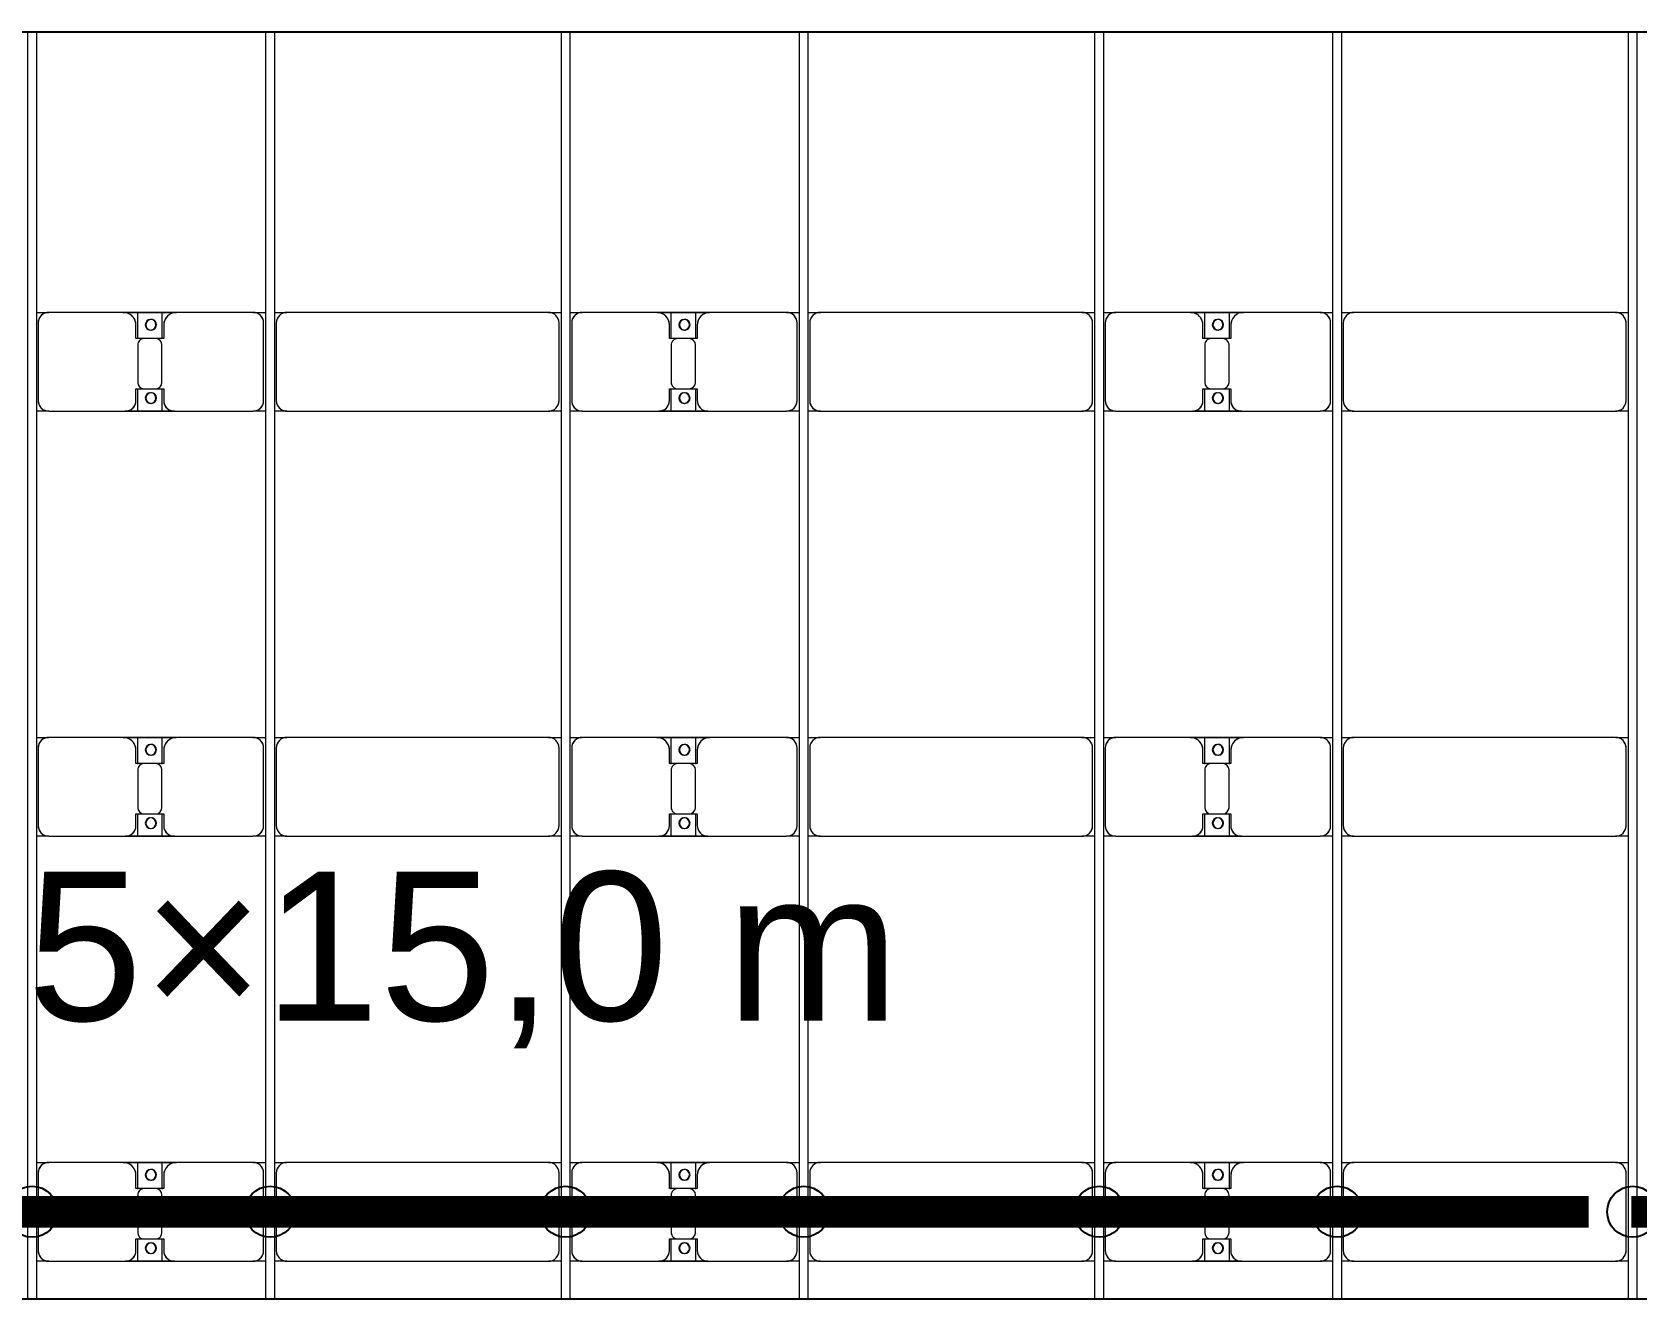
# Model space of a CAD drawing. Header units: millimetres. Extents: x -533732 to -130507, y -117886 to -23954.
# Drawn here: x -465080 to -457530, y -100546 to -94585 of the extents above; entities that cross this region are included whole.
import ezdxf

# ---------------------------------------------------------------- set-up
doc = ezdxf.new("R2010")
doc.units = ezdxf.units.MM
doc.layers.add('A-GENM', color=13, linetype='Continuous', lineweight=9)
doc.layers.add('S-BEAM', color=12, linetype='Continuous', lineweight=9)
doc.layers.add('GC-GHI CHU', color=2, linetype='Continuous')
doc.layers.add('GC-HOP 40x60 GIA CUONG', color=1, linetype='Continuous')
doc.styles.add('GC_VN', font='arial.ttf')

# ---------------------------------------------------------------- blocks, each defined once
blk = doc.blocks.new('Dầm C52 - Hộp 40x60-V106-BỐ TRÍ KHUNG KẾT CẤU BÈ PIN 06')
at = {"layer": 'S-BEAM', "color": 3, "lineweight": 25}
blk.add_line((-636.8, -20), (-145891.1, -20), dxfattribs=at)
blk = doc.blocks.new('Dầm C52 - Hộp 40x60-19452-BỐ TRÍ KHUNG KẾT CẤU BÈ PIN 06')
at = {"layer": 'S-BEAM', "color": 3, "lineweight": 25}
blk.add_line((-110033.2, 20), (110033.2, 20), dxfattribs=at)
blk = doc.blocks.new('Dai phao do pin - DẢI PHAO ĐỠ PIN-V138-BỐ TRÍ KHUNG KẾT CẤU BÈ PIN 06')
at = {"layer": 'A-GENM', "color": 7}
for p, q in [((1828.9, 223.4), (1889.7, 223.4)), ((1828.9, 223.4), (1889.7, 223.4)), ((1839.7, 173.4), (1839.7, -191.6)), ((3120.3, 223.4), (1889.7, 223.4)), ((3120.3, 223.4), (3178.9, 223.4)), ((3120.3, 223.4), (3178.9, 223.4)), ((3170.3, -191.6), (3170.3, 173.4)), ((3218.9, 223.4), (3279.7, 223.4)), ((3218.9, 223.4), (3279.7, 223.4)), ((3229.7, 173.4), (3229.7, -191.6)), ((3649.7, 223.4), (3279.7, 223.4)), ((3649.7, 223.4), (3822.2, 223.4)), ((3822.2, 223.4), (3649.7, 223.4)), ((3699.7, 118.2), (3699.7, 173.4)), ((3707.8, 223.4), (3880.3, 223.4)), ((3707.8, 116.2), (3707.8, 223.4)), ((3880.3, 223.4), (3707.8, 223.4)), ((3822.2, 223.4), (3822.2, 116.2)), ((3830.3, 173.4), (3830.3, 118.2)), ((4240.3, 223.4), (3880.3, 223.4)), ((4240.3, 223.4), (4298.9, 223.4)), ((4240.3, 223.4), (4298.9, 223.4)), ((4290.3, -191.6), (4290.3, 173.4)), ((4338.9, 223.4), (4399.7, 223.4)), ((4338.9, 223.4), (4399.7, 223.4)), ((4349.7, 173.4), (4349.7, -191.6)), ((5630.3, 223.4), (4399.7, 223.4)), ((5630.3, 223.4), (5688.9, 223.4)), ((5630.3, 223.4), (5688.9, 223.4)), ((5680.3, -191.6), (5680.3, 173.4)), ((5728.9, 223.4), (5789.7, 223.4)), ((5728.9, 223.4), (5789.7, 223.4)), ((5739.7, 173.4), (5739.7, -191.6)), ((6159.7, 223.4), (5789.7, 223.4)), ((6159.7, 223.4), (6332.2, 223.4)), ((6332.2, 223.4), (6159.7, 223.4)), ((6209.7, 118.2), (6209.7, 173.4)), ((6217.8, 223.4), (6390.3, 223.4)), ((6217.8, 116.2), (6217.8, 223.4)), ((6390.3, 223.4), (6217.8, 223.4)), ((6332.2, 223.4), (6332.2, 116.2)), ((6340.3, 173.4), (6340.3, 118.2)), ((6750.3, 223.4), (6390.3, 223.4)), ((6750.3, 223.4), (6808.9, 223.4)), ((6750.3, 223.4), (6808.9, 223.4)), ((6800.3, -191.6), (6800.3, 173.4)), ((6848.9, 223.4), (6909.7, 223.4)), ((6848.9, 223.4), (6909.7, 223.4)), ((6859.7, 173.4), (6859.7, -191.6)), ((8140.3, 223.4), (6909.7, 223.4)), ((8140.3, 223.4), (8198.9, 223.4)), ((8140.3, 223.4), (8198.9, 223.4)), ((8190.3, -191.6), (8190.3, 173.4)), ((8238.9, 223.4), (8299.7, 223.4)), ((8238.9, 223.4), (8299.7, 223.4)), ((8249.7, 173.4), (8249.7, -191.6)), ((8669.7, 223.4), (8299.7, 223.4)), ((8669.7, 223.4), (8842.2, 223.4)), ((8842.2, 223.4), (8669.7, 223.4)), ((8719.7, 118.2), (8719.7, 173.4)), ((8727.8, 223.4), (8900.3, 223.4)), ((8727.8, 116.2), (8727.8, 223.4)), ((8900.3, 223.4), (8727.8, 223.4)), ((8842.2, 223.4), (8842.2, 116.2)), ((8850.3, 173.4), (8850.3, 118.2)), ((9260.3, 223.4), (8900.3, 223.4)), ((9260.3, 223.4), (9318.9, 223.4)), ((9260.3, 223.4), (9318.9, 223.4)), ((9310.3, -191.6), (9310.3, 173.4)), ((3792.2, 118.2), (3699.7, 118.2)), ((3707.8, 88.2), (3707.8, -88.2)), ((3830.3, 118.2), (3737.8, 118.2)), ((3822.2, -88.2), (3822.2, 88.2)), ((6302.2, 118.2), (6209.7, 118.2)), ((6217.8, 88.2), (6217.8, -88.2)), ((6340.3, 118.2), (6247.8, 118.2)), ((6332.2, -88.2), (6332.2, 88.2)), ((8812.2, 118.2), (8719.7, 118.2)), ((8727.8, 88.2), (8727.8, -88.2)), ((8850.3, 118.2), (8757.8, 118.2)), ((8842.2, -88.2), (8842.2, 88.2)), ((3699.7, -181.6), (3699.7, -118.2)), ((3699.7, -118.2), (3792.2, -118.2)), ((3707.8, -241.6), (3707.8, -116.2)), ((3737.8, -118.2), (3830.3, -118.2)), ((3822.2, -116.2), (3822.2, -241.6)), ((3830.3, -118.2), (3830.3, -181.6)), ((6209.7, -181.6), (6209.7, -118.2)), ((6209.7, -118.2), (6302.2, -118.2)), ((6217.8, -241.6), (6217.8, -116.2)), ((6247.8, -118.2), (6340.3, -118.2)), ((6332.2, -116.2), (6332.2, -241.6)), ((6340.3, -118.2), (6340.3, -181.6)), ((8719.7, -181.6), (8719.7, -118.2)), ((8719.7, -118.2), (8812.2, -118.2)), ((8727.8, -241.6), (8727.8, -116.2)), ((8757.8, -118.2), (8850.3, -118.2)), ((8842.2, -116.2), (8842.2, -241.6)), ((8850.3, -118.2), (8850.3, -181.6)), ((1889.7, -241.6), (1828.9, -241.6)), ((1889.7, -241.6), (1828.9, -241.6)), ((1889.7, -241.6), (3120.3, -241.6)), ((3178.9, -241.6), (3120.3, -241.6)), ((3178.9, -241.6), (3120.3, -241.6)), ((3279.7, -241.6), (3218.9, -241.6)), ((3279.7, -241.6), (3218.9, -241.6)), ((3279.7, -241.6), (3639.7, -241.6)), ((3822.2, -241.6), (3639.7, -241.6)), ((3639.7, -241.6), (3822.2, -241.6)), ((3890.3, -241.6), (3707.8, -241.6)), ((3707.8, -241.6), (3890.3, -241.6)), ((3890.3, -241.6), (4240.3, -241.6)), ((4298.9, -241.6), (4240.3, -241.6)), ((4298.9, -241.6), (4240.3, -241.6)), ((4399.7, -241.6), (4338.9, -241.6)), ((4399.7, -241.6), (4338.9, -241.6)), ((4399.7, -241.6), (5630.3, -241.6)), ((5688.9, -241.6), (5630.3, -241.6)), ((5688.9, -241.6), (5630.3, -241.6)), ((5789.7, -241.6), (5728.9, -241.6)), ((5789.7, -241.6), (5728.9, -241.6)), ((5789.7, -241.6), (6149.7, -241.6)), ((6332.2, -241.6), (6149.7, -241.6)), ((6149.7, -241.6), (6332.2, -241.6)), ((6400.3, -241.6), (6217.8, -241.6)), ((6217.8, -241.6), (6400.3, -241.6)), ((6400.3, -241.6), (6750.3, -241.6)), ((6808.9, -241.6), (6750.3, -241.6)), ((6808.9, -241.6), (6750.3, -241.6)), ((6909.7, -241.6), (6848.9, -241.6)), ((6909.7, -241.6), (6848.9, -241.6)), ((6909.7, -241.6), (8140.3, -241.6)), ((8198.9, -241.6), (8140.3, -241.6)), ((8198.9, -241.6), (8140.3, -241.6)), ((8299.7, -241.6), (8238.9, -241.6)), ((8299.7, -241.6), (8238.9, -241.6)), ((8299.7, -241.6), (8659.7, -241.6)), ((8842.2, -241.6), (8659.7, -241.6)), ((8659.7, -241.6), (8842.2, -241.6)), ((8910.3, -241.6), (8727.8, -241.6)), ((8727.8, -241.6), (8910.3, -241.6)), ((8910.3, -241.6), (9260.3, -241.6)), ((9318.9, -241.6), (9260.3, -241.6)), ((9318.9, -241.6), (9260.3, -241.6))]:
    blk.add_line(p, q, dxfattribs=at)
for centre, radius, start, end in [((1889.7, 173.4), 50, 90, 180), ((1889.7, 173.4), 50, 150, 180), ((1889.7, 173.4), 50, 90, 120), ((3120.3, 173.4), 50, 0, 90), ((3120.3, 173.4), 50, 15, 90), ((3279.7, 173.4), 50, 90, 180), ((3279.7, 173.4), 50, 105, 180), ((3649.7, 173.4), 50, 0, 90), ((3649.7, 173.4), 50, 0, 75), ((3758.6, 161.8), 25, 0, 180), ((3758.6, 161.8), 25, 180, 0), ((3758.6, 161.8), 25, 0, 165), ((3758.6, 161.8), 25, 195, 255), ((3761.4, 161.8), 25, 360, 180), ((3761.4, 161.8), 25, 90, 180), ((3761.4, 161.8), 25, 180, 0), ((3761.4, 161.8), 25, 180, 255), ((3758.6, 161.8), 25, 285, 0), ((3761.4, 161.8), 25, 15, 75), ((3761.4, 161.8), 25, 285, 345), ((3880.3, 173.4), 50, 90, 180), ((3880.3, 173.4), 50, 105, 180), ((4240.3, 173.4), 50, 0, 90), ((4240.3, 173.4), 50, 0, 75), ((4399.7, 173.4), 50, 90, 180), ((4399.7, 173.4), 50, 150, 180), ((4399.7, 173.4), 50, 90, 120), ((5630.3, 173.4), 50, 0, 90), ((5630.3, 173.4), 50, 15, 90), ((5789.7, 173.4), 50, 90, 180), ((5789.7, 173.4), 50, 105, 180), ((6159.7, 173.4), 50, 360, 90), ((6159.7, 173.4), 50, 360, 75), ((6268.6, 161.8), 25, 0, 180), ((6268.6, 161.8), 25, 180, 0), ((6268.6, 161.8), 25, 0, 165), ((6268.6, 161.8), 25, 195, 255), ((6271.4, 161.8), 25, 0, 180), ((6271.4, 161.8), 25, 90, 180), ((6271.4, 161.8), 25, 180, 0), ((6271.4, 161.8), 25, 180, 255), ((6268.6, 161.8), 25, 285, 0), ((6271.4, 161.8), 25, 15, 75), ((6271.4, 161.8), 25, 285, 345), ((6390.3, 173.4), 50, 90, 180), ((6390.3, 173.4), 50, 105, 180), ((6750.3, 173.4), 50, 360, 90), ((6750.3, 173.4), 50, 0, 75), ((6909.7, 173.4), 50, 90, 180), ((6909.7, 173.4), 50, 150, 180), ((6909.7, 173.4), 50, 90, 120), ((8140.3, 173.4), 50, 0, 90), ((8140.3, 173.4), 50, 15, 90), ((8299.7, 173.4), 50, 90, 180), ((8299.7, 173.4), 50, 105, 180), ((8669.7, 173.4), 50, 0, 90), ((8669.7, 173.4), 50, 0, 75), ((8778.6, 161.8), 25, 0, 180), ((8778.6, 161.8), 25, 180, 0), ((8778.6, 161.8), 25, 0, 165), ((8778.6, 161.8), 25, 195, 255), ((8781.4, 161.8), 25, 0, 180), ((8781.4, 161.8), 25, 90, 180), ((8781.4, 161.8), 25, 180, 360), ((8781.4, 161.8), 25, 180, 255), ((8778.6, 161.8), 25, 285, 0), ((8781.4, 161.8), 25, 15, 75), ((8781.4, 161.8), 25, 285, 345), ((8900.3, 173.4), 50, 90, 180), ((8900.3, 173.4), 50, 105, 180), ((9260.3, 173.4), 50, 0, 90), ((9260.3, 173.4), 50, 0, 75), ((3737.8, 88.2), 30, 90, 180), ((3792.2, 88.2), 30, 0, 90), ((6247.8, 88.2), 30, 90, 180), ((6302.2, 88.2), 30, 360, 90), ((8757.8, 88.2), 30, 90, 180), ((8812.2, 88.2), 30, 0, 90), ((3737.8, -88.2), 30, 180, 270), ((3792.2, -88.2), 30, 270, 0), ((6247.8, -88.2), 30, 180, 270), ((6302.2, -88.2), 30, 270, 0), ((8757.8, -88.2), 30, 180, 270), ((8812.2, -88.2), 30, 270, 0), ((1889.7, -191.6), 50, 180, 270), ((1889.7, -191.6), 50, 180, 210), ((3120.3, -191.6), 50, 270, 0), ((3120.3, -191.6), 50, 330, 345), ((3279.7, -191.6), 50, 180, 270), ((3279.7, -191.6), 50, 180, 255), ((3639.7, -181.6), 60, 270, 0), ((3639.7, -181.6), 60, 300, 0), ((3758.6, -183.2), 25, 0, 180), ((3758.6, -183.2), 25, 180, 0), ((3758.6, -183.2), 25, 195, 360), ((3761.4, -183.2), 25, 0, 180), ((3761.4, -183.2), 25, 60, 180), ((3761.4, -183.2), 25, 180, 0), ((3761.4, -183.2), 25, 180, 270), ((3758.6, -183.2), 25, 0, 150), ((3761.4, -183.2), 25, 285, 345), ((3761.4, -183.2), 25, 15, 30), ((3890.3, -181.6), 60, 180, 270), ((3890.3, -181.6), 60, 180, 240), ((4240.3, -191.6), 50, 270, 360), ((4240.3, -191.6), 50, 285, 360), ((4399.7, -191.6), 50, 180, 270), ((4399.7, -191.6), 50, 180, 210), ((5630.3, -191.6), 50, 270, 0), ((5630.3, -191.6), 50, 330, 345), ((5789.7, -191.6), 50, 180, 270), ((5789.7, -191.6), 50, 180, 255), ((6149.7, -181.6), 60, 270, 360), ((6149.7, -181.6), 60, 300, 360), ((6268.6, -183.2), 25, 0, 180), ((6268.6, -183.2), 25, 180, 0), ((6268.6, -183.2), 25, 195, 0), ((6271.4, -183.2), 25, 0, 180), ((6271.4, -183.2), 25, 60, 180), ((6271.4, -183.2), 25, 180, 0), ((6271.4, -183.2), 25, 180, 270), ((6268.6, -183.2), 25, 0, 150), ((6271.4, -183.2), 25, 285, 345), ((6271.4, -183.2), 25, 15, 30), ((6400.3, -181.6), 60, 180, 270), ((6400.3, -181.6), 60, 180, 240), ((6750.3, -191.6), 50, 270, 0), ((6750.3, -191.6), 50, 285, 0), ((6909.7, -191.6), 50, 180, 270), ((6909.7, -191.6), 50, 180, 210), ((8140.3, -191.6), 50, 270, 0), ((8140.3, -191.6), 50, 330, 345), ((8299.7, -191.6), 50, 180, 270), ((8299.7, -191.6), 50, 180, 255), ((8659.7, -181.6), 60, 270, 360), ((8659.7, -181.6), 60, 300, 360), ((8778.6, -183.2), 25, 360, 180), ((8778.6, -183.2), 25, 180, 0), ((8778.6, -183.2), 25, 195, 0), ((8781.4, -183.2), 25, 0, 180), ((8781.4, -183.2), 25, 60, 180), ((8781.4, -183.2), 25, 180, 0), ((8781.4, -183.2), 25, 180, 270), ((8778.6, -183.2), 25, 0, 150), ((8781.4, -183.2), 25, 285, 345), ((8781.4, -183.2), 25, 15, 30), ((8910.3, -181.6), 60, 180, 270), ((8910.3, -181.6), 60, 180, 237.42257), ((9260.3, -191.6), 50, 270, 0), ((9260.3, -191.6), 50, 285, 0), ((1889.7, -191.6), 50, 225, 255), ((3120.3, -191.6), 50, 270, 300), ((4399.7, -191.6), 50, 225, 255), ((5630.3, -191.6), 50, 270, 300), ((6909.7, -191.6), 50, 225, 255), ((8140.3, -191.6), 50, 270, 300)]:
    blk.add_arc(centre, radius, start, end, dxfattribs=at)
blk = doc.blocks.new('Dai phao do pin - DẢI PHAO ĐỠ PIN-V139-BỐ TRÍ KHUNG KẾT CẤU BÈ PIN 06')
at = {"layer": 'A-GENM', "color": 7}
for p, q in [((1828.9, 223.4), (1889.7, 223.4)), ((1828.9, 223.4), (1889.7, 223.4)), ((1839.7, 173.4), (1839.7, -191.6)), ((3120.3, 223.4), (1889.7, 223.4)), ((3120.3, 223.4), (3178.9, 223.4)), ((3120.3, 223.4), (3178.9, 223.4)), ((3170.3, -191.6), (3170.3, 173.4)), ((3218.9, 223.4), (3279.7, 223.4)), ((3218.9, 223.4), (3279.7, 223.4)), ((3229.7, 173.4), (3229.7, -191.6)), ((3649.7, 223.4), (3279.7, 223.4)), ((3649.7, 223.4), (3822.2, 223.4)), ((3822.2, 223.4), (3649.7, 223.4)), ((3699.7, 118.2), (3699.7, 173.4)), ((3707.8, 223.4), (3880.3, 223.4)), ((3707.8, 116.2), (3707.8, 223.4)), ((3880.3, 223.4), (3707.8, 223.4)), ((3822.2, 223.4), (3822.2, 116.2)), ((3830.3, 173.4), (3830.3, 118.2)), ((4240.3, 223.4), (3880.3, 223.4)), ((4240.3, 223.4), (4298.9, 223.4)), ((4240.3, 223.4), (4298.9, 223.4)), ((4290.3, -191.6), (4290.3, 173.4)), ((4338.9, 223.4), (4399.7, 223.4)), ((4338.9, 223.4), (4399.7, 223.4)), ((4349.7, 173.4), (4349.7, -191.6)), ((5630.3, 223.4), (4399.7, 223.4)), ((5630.3, 223.4), (5688.9, 223.4)), ((5630.3, 223.4), (5688.9, 223.4)), ((5680.3, -191.6), (5680.3, 173.4)), ((5728.9, 223.4), (5789.7, 223.4)), ((5728.9, 223.4), (5789.7, 223.4)), ((5739.7, 173.4), (5739.7, -191.6)), ((6159.7, 223.4), (5789.7, 223.4)), ((6159.7, 223.4), (6332.2, 223.4)), ((6332.2, 223.4), (6159.7, 223.4)), ((6209.7, 118.2), (6209.7, 173.4)), ((6217.8, 223.4), (6390.3, 223.4)), ((6217.8, 116.2), (6217.8, 223.4)), ((6390.3, 223.4), (6217.8, 223.4)), ((6332.2, 223.4), (6332.2, 116.2)), ((6340.3, 173.4), (6340.3, 118.2)), ((6750.3, 223.4), (6390.3, 223.4)), ((6750.3, 223.4), (6808.9, 223.4)), ((6750.3, 223.4), (6808.9, 223.4)), ((6800.3, -191.6), (6800.3, 173.4)), ((6848.9, 223.4), (6909.7, 223.4)), ((6848.9, 223.4), (6909.7, 223.4)), ((6859.7, 173.4), (6859.7, -191.6)), ((8140.3, 223.4), (6909.7, 223.4)), ((8140.3, 223.4), (8198.9, 223.4)), ((8140.3, 223.4), (8198.9, 223.4)), ((8190.3, -191.6), (8190.3, 173.4)), ((8238.9, 223.4), (8299.7, 223.4)), ((8238.9, 223.4), (8299.7, 223.4)), ((8249.7, 173.4), (8249.7, -191.6)), ((8669.7, 223.4), (8299.7, 223.4)), ((8669.7, 223.4), (8842.2, 223.4)), ((8842.2, 223.4), (8669.7, 223.4)), ((8719.7, 118.2), (8719.7, 173.4)), ((8727.8, 223.4), (8900.3, 223.4)), ((8727.8, 116.2), (8727.8, 223.4)), ((8900.3, 223.4), (8727.8, 223.4)), ((8842.2, 223.4), (8842.2, 116.2)), ((8850.3, 173.4), (8850.3, 118.2)), ((9260.3, 223.4), (8900.3, 223.4)), ((9260.3, 223.4), (9318.9, 223.4)), ((9260.3, 223.4), (9318.9, 223.4)), ((9310.3, -191.6), (9310.3, 173.4)), ((3792.2, 118.2), (3699.7, 118.2)), ((3707.8, 88.2), (3707.8, -88.2)), ((3830.3, 118.2), (3737.8, 118.2)), ((3822.2, -88.2), (3822.2, 88.2)), ((6302.2, 118.2), (6209.7, 118.2)), ((6217.8, 88.2), (6217.8, -88.2)), ((6340.3, 118.2), (6247.8, 118.2)), ((6332.2, -88.2), (6332.2, 88.2)), ((8812.2, 118.2), (8719.7, 118.2)), ((8727.8, 88.2), (8727.8, -88.2)), ((8850.3, 118.2), (8757.8, 118.2)), ((8842.2, -88.2), (8842.2, 88.2)), ((3699.7, -181.6), (3699.7, -118.2)), ((3699.7, -118.2), (3792.2, -118.2)), ((3707.8, -241.6), (3707.8, -116.2)), ((3737.8, -118.2), (3830.3, -118.2)), ((3822.2, -116.2), (3822.2, -241.6)), ((3830.3, -118.2), (3830.3, -181.6)), ((6209.7, -181.6), (6209.7, -118.2)), ((6209.7, -118.2), (6302.2, -118.2)), ((6217.8, -241.6), (6217.8, -116.2)), ((6247.8, -118.2), (6340.3, -118.2)), ((6332.2, -116.2), (6332.2, -241.6)), ((6340.3, -118.2), (6340.3, -181.6)), ((8719.7, -181.6), (8719.7, -118.2)), ((8719.7, -118.2), (8812.2, -118.2)), ((8727.8, -241.6), (8727.8, -116.2)), ((8757.8, -118.2), (8850.3, -118.2)), ((8842.2, -116.2), (8842.2, -241.6)), ((8850.3, -118.2), (8850.3, -181.6)), ((1889.7, -241.6), (1828.9, -241.6)), ((1889.7, -241.6), (1828.9, -241.6)), ((1889.7, -241.6), (3120.3, -241.6)), ((3178.9, -241.6), (3120.3, -241.6)), ((3178.9, -241.6), (3120.3, -241.6)), ((3279.7, -241.6), (3218.9, -241.6)), ((3279.7, -241.6), (3218.9, -241.6)), ((3279.7, -241.6), (3639.7, -241.6)), ((3822.2, -241.6), (3639.7, -241.6)), ((3639.7, -241.6), (3822.2, -241.6)), ((3890.3, -241.6), (3707.8, -241.6)), ((3707.8, -241.6), (3890.3, -241.6)), ((3890.3, -241.6), (4240.3, -241.6)), ((4298.9, -241.6), (4240.3, -241.6)), ((4298.9, -241.6), (4240.3, -241.6)), ((4399.7, -241.6), (4338.9, -241.6)), ((4399.7, -241.6), (4338.9, -241.6)), ((4399.7, -241.6), (5630.3, -241.6)), ((5688.9, -241.6), (5630.3, -241.6)), ((5688.9, -241.6), (5630.3, -241.6)), ((5789.7, -241.6), (5728.9, -241.6)), ((5789.7, -241.6), (5728.9, -241.6)), ((5789.7, -241.6), (6149.7, -241.6)), ((6332.2, -241.6), (6149.7, -241.6)), ((6149.7, -241.6), (6332.2, -241.6)), ((6400.3, -241.6), (6217.8, -241.6)), ((6217.8, -241.6), (6400.3, -241.6)), ((6400.3, -241.6), (6750.3, -241.6)), ((6808.9, -241.6), (6750.3, -241.6)), ((6808.9, -241.6), (6750.3, -241.6)), ((6909.7, -241.6), (6848.9, -241.6)), ((6909.7, -241.6), (6848.9, -241.6)), ((6909.7, -241.6), (8140.3, -241.6)), ((8198.9, -241.6), (8140.3, -241.6)), ((8198.9, -241.6), (8140.3, -241.6)), ((8299.7, -241.6), (8238.9, -241.6)), ((8299.7, -241.6), (8238.9, -241.6)), ((8299.7, -241.6), (8659.7, -241.6)), ((8842.2, -241.6), (8659.7, -241.6)), ((8659.7, -241.6), (8842.2, -241.6)), ((8910.3, -241.6), (8727.8, -241.6)), ((8727.8, -241.6), (8910.3, -241.6)), ((8910.3, -241.6), (9260.3, -241.6)), ((9318.9, -241.6), (9260.3, -241.6)), ((9318.9, -241.6), (9260.3, -241.6))]:
    blk.add_line(p, q, dxfattribs=at)
for centre, radius, start, end in [((1889.7, 173.4), 50, 90, 180), ((1889.7, 173.4), 50, 150, 180), ((1889.7, 173.4), 50, 90, 120), ((3120.3, 173.4), 50, 0, 90), ((3120.3, 173.4), 50, 15, 90), ((3279.7, 173.4), 50, 90, 180), ((3279.7, 173.4), 50, 105, 180), ((3649.7, 173.4), 50, 0, 90), ((3649.7, 173.4), 50, 0, 75), ((3758.6, 161.8), 25, 0, 180), ((3758.6, 161.8), 25, 180, 0), ((3758.6, 161.8), 25, 0, 165), ((3758.6, 161.8), 25, 195, 255), ((3761.4, 161.8), 25, 360, 180), ((3761.4, 161.8), 25, 90, 180), ((3761.4, 161.8), 25, 180, 0), ((3761.4, 161.8), 25, 180, 255), ((3758.6, 161.8), 25, 285, 0), ((3761.4, 161.8), 25, 15, 75), ((3761.4, 161.8), 25, 285, 345), ((3880.3, 173.4), 50, 90, 180), ((3880.3, 173.4), 50, 105, 180), ((4240.3, 173.4), 50, 0, 90), ((4240.3, 173.4), 50, 0, 75), ((4399.7, 173.4), 50, 90, 180), ((4399.7, 173.4), 50, 150, 180), ((4399.7, 173.4), 50, 90, 120), ((5630.3, 173.4), 50, 0, 90), ((5630.3, 173.4), 50, 15, 90), ((5789.7, 173.4), 50, 90, 180), ((5789.7, 173.4), 50, 105, 180), ((6159.7, 173.4), 50, 360, 90), ((6159.7, 173.4), 50, 360, 75), ((6268.6, 161.8), 25, 0, 180), ((6268.6, 161.8), 25, 180, 0), ((6268.6, 161.8), 25, 0, 165), ((6268.6, 161.8), 25, 195, 255), ((6271.4, 161.8), 25, 0, 180), ((6271.4, 161.8), 25, 90, 180), ((6271.4, 161.8), 25, 180, 0), ((6271.4, 161.8), 25, 180, 255), ((6268.6, 161.8), 25, 285, 0), ((6271.4, 161.8), 25, 15, 75), ((6271.4, 161.8), 25, 285, 345), ((6390.3, 173.4), 50, 90, 180), ((6390.3, 173.4), 50, 105, 180), ((6750.3, 173.4), 50, 360, 90), ((6750.3, 173.4), 50, 0, 75), ((6909.7, 173.4), 50, 90, 180), ((6909.7, 173.4), 50, 150, 180), ((6909.7, 173.4), 50, 90, 120), ((8140.3, 173.4), 50, 0, 90), ((8140.3, 173.4), 50, 15, 90), ((8299.7, 173.4), 50, 90, 180), ((8299.7, 173.4), 50, 105, 180), ((8669.7, 173.4), 50, 0, 90), ((8669.7, 173.4), 50, 0, 75), ((8778.6, 161.8), 25, 0, 180), ((8778.6, 161.8), 25, 180, 0), ((8778.6, 161.8), 25, 0, 165), ((8778.6, 161.8), 25, 195, 255), ((8781.4, 161.8), 25, 0, 180), ((8781.4, 161.8), 25, 90, 180), ((8781.4, 161.8), 25, 180, 360), ((8781.4, 161.8), 25, 180, 255), ((8778.6, 161.8), 25, 285, 0), ((8781.4, 161.8), 25, 15, 75), ((8781.4, 161.8), 25, 285, 345), ((8900.3, 173.4), 50, 90, 180), ((8900.3, 173.4), 50, 105, 180), ((9260.3, 173.4), 50, 0, 90), ((9260.3, 173.4), 50, 0, 75), ((3737.8, 88.2), 30, 90, 180), ((3792.2, 88.2), 30, 0, 90), ((6247.8, 88.2), 30, 90, 180), ((6302.2, 88.2), 30, 360, 90), ((8757.8, 88.2), 30, 90, 180), ((8812.2, 88.2), 30, 0, 90), ((3737.8, -88.2), 30, 180, 270), ((3792.2, -88.2), 30, 270, 0), ((6247.8, -88.2), 30, 180, 270), ((6302.2, -88.2), 30, 270, 0), ((8757.8, -88.2), 30, 180, 270), ((8812.2, -88.2), 30, 270, 0), ((1889.7, -191.6), 50, 180, 270), ((1889.7, -191.6), 50, 180, 210), ((3120.3, -191.6), 50, 270, 0), ((3120.3, -191.6), 50, 330, 345), ((3279.7, -191.6), 50, 180, 270), ((3279.7, -191.6), 50, 180, 255), ((3639.7, -181.6), 60, 270, 0), ((3639.7, -181.6), 60, 300, 0), ((3758.6, -183.2), 25, 0, 180), ((3758.6, -183.2), 25, 180, 0), ((3758.6, -183.2), 25, 195, 360), ((3761.4, -183.2), 25, 0, 180), ((3761.4, -183.2), 25, 60, 180), ((3761.4, -183.2), 25, 180, 0), ((3761.4, -183.2), 25, 180, 270), ((3758.6, -183.2), 25, 0, 150), ((3761.4, -183.2), 25, 285, 345), ((3761.4, -183.2), 25, 15, 30), ((3890.3, -181.6), 60, 180, 270), ((3890.3, -181.6), 60, 180, 240), ((4240.3, -191.6), 50, 270, 360), ((4240.3, -191.6), 50, 285, 360), ((4399.7, -191.6), 50, 180, 270), ((4399.7, -191.6), 50, 180, 210), ((5630.3, -191.6), 50, 270, 0), ((5630.3, -191.6), 50, 330, 345), ((5789.7, -191.6), 50, 180, 270), ((5789.7, -191.6), 50, 180, 255), ((6149.7, -181.6), 60, 270, 360), ((6149.7, -181.6), 60, 300, 360), ((6268.6, -183.2), 25, 0, 180), ((6268.6, -183.2), 25, 180, 0), ((6268.6, -183.2), 25, 195, 0), ((6271.4, -183.2), 25, 0, 180), ((6271.4, -183.2), 25, 60, 180), ((6271.4, -183.2), 25, 180, 0), ((6271.4, -183.2), 25, 180, 270), ((6268.6, -183.2), 25, 0, 150), ((6271.4, -183.2), 25, 285, 345), ((6271.4, -183.2), 25, 15, 30), ((6400.3, -181.6), 60, 180, 270), ((6400.3, -181.6), 60, 180, 240), ((6750.3, -191.6), 50, 270, 0), ((6750.3, -191.6), 50, 285, 0), ((6909.7, -191.6), 50, 180, 270), ((6909.7, -191.6), 50, 180, 210), ((8140.3, -191.6), 50, 270, 0), ((8140.3, -191.6), 50, 330, 345), ((8299.7, -191.6), 50, 180, 270), ((8299.7, -191.6), 50, 180, 255), ((8659.7, -181.6), 60, 270, 360), ((8659.7, -181.6), 60, 300, 360), ((8778.6, -183.2), 25, 360, 180), ((8778.6, -183.2), 25, 180, 0), ((8778.6, -183.2), 25, 195, 0), ((8781.4, -183.2), 25, 0, 180), ((8781.4, -183.2), 25, 60, 180), ((8781.4, -183.2), 25, 180, 0), ((8781.4, -183.2), 25, 180, 270), ((8778.6, -183.2), 25, 0, 150), ((8781.4, -183.2), 25, 285, 345), ((8781.4, -183.2), 25, 15, 30), ((8910.3, -181.6), 60, 180, 270), ((8910.3, -181.6), 60, 180, 237.41239), ((9260.3, -191.6), 50, 270, 0), ((9260.3, -191.6), 50, 285, 0), ((1889.7, -191.6), 50, 225, 255), ((3120.3, -191.6), 50, 270, 300), ((4399.7, -191.6), 50, 225, 255), ((5630.3, -191.6), 50, 270, 300), ((6909.7, -191.6), 50, 225, 255), ((8140.3, -191.6), 50, 270, 300)]:
    blk.add_arc(centre, radius, start, end, dxfattribs=at)
blk = doc.blocks.new('Dai phao do pin - DẢI PHAO ĐỠ PIN-V140-BỐ TRÍ KHUNG KẾT CẤU BÈ PIN 06')
at = {"layer": 'A-GENM', "color": 7}
for p, q in [((1828.9, 223.4), (1889.7, 223.4)), ((1828.9, 223.4), (1889.7, 223.4)), ((1839.7, 173.4), (1839.7, -191.6)), ((3120.3, 223.4), (1889.7, 223.4)), ((3120.3, 223.4), (3178.9, 223.4)), ((3120.3, 223.4), (3178.9, 223.4)), ((3170.3, -191.6), (3170.3, 173.4)), ((3218.9, 223.4), (3279.7, 223.4)), ((3218.9, 223.4), (3279.7, 223.4)), ((3229.7, 173.4), (3229.7, -191.6)), ((3649.7, 223.4), (3279.7, 223.4)), ((3649.7, 223.4), (3822.2, 223.4)), ((3822.2, 223.4), (3649.7, 223.4)), ((3699.7, 118.2), (3699.7, 173.4)), ((3707.8, 223.4), (3880.3, 223.4)), ((3707.8, 116.2), (3707.8, 223.4)), ((3880.3, 223.4), (3707.8, 223.4)), ((3822.2, 223.4), (3822.2, 116.2)), ((3830.3, 173.4), (3830.3, 118.2)), ((4240.3, 223.4), (3880.3, 223.4)), ((4240.3, 223.4), (4298.9, 223.4)), ((4240.3, 223.4), (4298.9, 223.4)), ((4290.3, -191.6), (4290.3, 173.4)), ((4338.9, 223.4), (4399.7, 223.4)), ((4338.9, 223.4), (4399.7, 223.4)), ((4349.7, 173.4), (4349.7, -191.6)), ((5630.3, 223.4), (4399.7, 223.4)), ((5630.3, 223.4), (5688.9, 223.4)), ((5630.3, 223.4), (5688.9, 223.4)), ((5680.3, -191.6), (5680.3, 173.4)), ((5728.9, 223.4), (5789.7, 223.4)), ((5728.9, 223.4), (5789.7, 223.4)), ((5739.7, 173.4), (5739.7, -191.6)), ((6159.7, 223.4), (5789.7, 223.4)), ((6159.7, 223.4), (6332.2, 223.4)), ((6332.2, 223.4), (6159.7, 223.4)), ((6209.7, 118.2), (6209.7, 173.4)), ((6217.8, 223.4), (6390.3, 223.4)), ((6217.8, 116.2), (6217.8, 223.4)), ((6390.3, 223.4), (6217.8, 223.4)), ((6332.2, 223.4), (6332.2, 116.2)), ((6340.3, 173.4), (6340.3, 118.2)), ((6750.3, 223.4), (6390.3, 223.4)), ((6750.3, 223.4), (6808.9, 223.4)), ((6750.3, 223.4), (6808.9, 223.4)), ((6800.3, -191.6), (6800.3, 173.4)), ((6848.9, 223.4), (6909.7, 223.4)), ((6848.9, 223.4), (6909.7, 223.4)), ((6859.7, 173.4), (6859.7, -191.6)), ((8140.3, 223.4), (6909.7, 223.4)), ((8140.3, 223.4), (8198.9, 223.4)), ((8140.3, 223.4), (8198.9, 223.4)), ((8190.3, -191.6), (8190.3, 173.4)), ((8238.9, 223.4), (8299.7, 223.4)), ((8238.9, 223.4), (8299.7, 223.4)), ((8249.7, 173.4), (8249.7, -191.6)), ((8669.7, 223.4), (8299.7, 223.4)), ((8669.7, 223.4), (8842.2, 223.4)), ((8842.2, 223.4), (8669.7, 223.4)), ((8719.7, 118.2), (8719.7, 173.4)), ((8727.8, 223.4), (8900.3, 223.4)), ((8727.8, 116.2), (8727.8, 223.4)), ((8900.3, 223.4), (8727.8, 223.4)), ((8842.2, 223.4), (8842.2, 116.2)), ((8850.3, 173.4), (8850.3, 118.2)), ((9260.3, 223.4), (8900.3, 223.4)), ((9260.3, 223.4), (9318.9, 223.4)), ((9260.3, 223.4), (9318.9, 223.4)), ((9310.3, -191.6), (9310.3, 173.4)), ((3792.2, 118.2), (3699.7, 118.2)), ((3707.8, 88.2), (3707.8, -88.2)), ((3830.3, 118.2), (3737.8, 118.2)), ((3822.2, -88.2), (3822.2, 88.2)), ((6302.2, 118.2), (6209.7, 118.2)), ((6217.8, 88.2), (6217.8, -88.2)), ((6340.3, 118.2), (6247.8, 118.2)), ((6332.2, -88.2), (6332.2, 88.2)), ((8812.2, 118.2), (8719.7, 118.2)), ((8727.8, 88.2), (8727.8, -88.2)), ((8850.3, 118.2), (8757.8, 118.2)), ((8842.2, -88.2), (8842.2, 88.2)), ((3699.7, -181.6), (3699.7, -118.2)), ((3699.7, -118.2), (3792.2, -118.2)), ((3707.8, -241.6), (3707.8, -116.2)), ((3737.8, -118.2), (3830.3, -118.2)), ((3822.2, -116.2), (3822.2, -241.6)), ((3830.3, -118.2), (3830.3, -181.6)), ((6209.7, -181.6), (6209.7, -118.2)), ((6209.7, -118.2), (6302.2, -118.2)), ((6217.8, -241.6), (6217.8, -116.2)), ((6247.8, -118.2), (6340.3, -118.2)), ((6332.2, -116.2), (6332.2, -241.6)), ((6340.3, -118.2), (6340.3, -181.6)), ((8719.7, -181.6), (8719.7, -118.2)), ((8719.7, -118.2), (8812.2, -118.2)), ((8727.8, -241.6), (8727.8, -116.2)), ((8757.8, -118.2), (8850.3, -118.2)), ((8842.2, -116.2), (8842.2, -241.6)), ((8850.3, -118.2), (8850.3, -181.6)), ((1889.7, -241.6), (1828.9, -241.6)), ((1889.7, -241.6), (1828.9, -241.6)), ((1889.7, -241.6), (3120.3, -241.6)), ((3178.9, -241.6), (3120.3, -241.6)), ((3178.9, -241.6), (3120.3, -241.6)), ((3279.7, -241.6), (3218.9, -241.6)), ((3279.7, -241.6), (3218.9, -241.6)), ((3279.7, -241.6), (3639.7, -241.6)), ((3822.2, -241.6), (3639.7, -241.6)), ((3639.7, -241.6), (3822.2, -241.6)), ((3890.3, -241.6), (3707.8, -241.6)), ((3707.8, -241.6), (3890.3, -241.6)), ((3890.3, -241.6), (4240.3, -241.6)), ((4298.9, -241.6), (4240.3, -241.6)), ((4298.9, -241.6), (4240.3, -241.6)), ((4399.7, -241.6), (4338.9, -241.6)), ((4399.7, -241.6), (4338.9, -241.6)), ((4399.7, -241.6), (5630.3, -241.6)), ((5688.9, -241.6), (5630.3, -241.6)), ((5688.9, -241.6), (5630.3, -241.6)), ((5789.7, -241.6), (5728.9, -241.6)), ((5789.7, -241.6), (5728.9, -241.6)), ((5789.7, -241.6), (6149.7, -241.6)), ((6332.2, -241.6), (6149.7, -241.6)), ((6149.7, -241.6), (6332.2, -241.6)), ((6400.3, -241.6), (6217.8, -241.6)), ((6217.8, -241.6), (6400.3, -241.6)), ((6400.3, -241.6), (6750.3, -241.6)), ((6808.9, -241.6), (6750.3, -241.6)), ((6808.9, -241.6), (6750.3, -241.6)), ((6909.7, -241.6), (6848.9, -241.6)), ((6909.7, -241.6), (6848.9, -241.6)), ((6909.7, -241.6), (8140.3, -241.6)), ((8198.9, -241.6), (8140.3, -241.6)), ((8198.9, -241.6), (8140.3, -241.6)), ((8299.7, -241.6), (8238.9, -241.6)), ((8299.7, -241.6), (8238.9, -241.6)), ((8299.7, -241.6), (8659.7, -241.6)), ((8842.2, -241.6), (8659.7, -241.6)), ((8659.7, -241.6), (8842.2, -241.6)), ((8910.3, -241.6), (8727.8, -241.6)), ((8727.8, -241.6), (8910.3, -241.6)), ((8910.3, -241.6), (9260.3, -241.6)), ((9318.9, -241.6), (9260.3, -241.6)), ((9318.9, -241.6), (9260.3, -241.6))]:
    blk.add_line(p, q, dxfattribs=at)
for centre, radius, start, end in [((1889.7, 173.4), 50, 90, 180), ((1889.7, 173.4), 50, 150, 180), ((1889.7, 173.4), 50, 90, 120), ((3120.3, 173.4), 50, 0, 90), ((3120.3, 173.4), 50, 15, 90), ((3279.7, 173.4), 50, 90, 180), ((3279.7, 173.4), 50, 105.34525, 180), ((3649.7, 173.4), 50, 0, 90), ((3649.7, 173.4), 50, 0, 74.65976), ((3758.6, 161.8), 25, 0, 180), ((3758.6, 161.8), 25, 180, 0), ((3758.6, 161.8), 25, 0, 165), ((3758.6, 161.8), 25, 195, 255), ((3761.4, 161.8), 25, 360, 180), ((3761.4, 161.8), 25, 90, 180), ((3761.4, 161.8), 25, 180, 0), ((3761.4, 161.8), 25, 180, 255), ((3758.6, 161.8), 25, 285, 0), ((3761.4, 161.8), 25, 15, 75), ((3761.4, 161.8), 25, 285, 345), ((3880.3, 173.4), 50, 90, 180), ((3880.3, 173.4), 50, 105.33765, 180), ((4240.3, 173.4), 50, 0, 90), ((4240.3, 173.4), 50, 0, 74.66724), ((4399.7, 173.4), 50, 90, 180), ((4399.7, 173.4), 50, 150, 180), ((4399.7, 173.4), 50, 90, 120), ((5630.3, 173.4), 50, 0, 90), ((5630.3, 173.4), 50, 15, 90), ((5789.7, 173.4), 50, 90, 180), ((5789.7, 173.4), 50, 105.3135, 180), ((6159.7, 173.4), 50, 360, 90), ((6159.7, 173.4), 50, 360, 74.69152), ((6268.6, 161.8), 25, 0, 180), ((6268.6, 161.8), 25, 180, 0), ((6268.6, 161.8), 25, 0, 165), ((6268.6, 161.8), 25, 195, 255), ((6271.4, 161.8), 25, 0, 180), ((6271.4, 161.8), 25, 90, 180), ((6271.4, 161.8), 25, 180, 0), ((6271.4, 161.8), 25, 180, 255), ((6268.6, 161.8), 25, 285, 0), ((6271.4, 161.8), 25, 15, 75), ((6271.4, 161.8), 25, 285, 345), ((6390.3, 173.4), 50, 90, 180), ((6390.3, 173.4), 50, 105.3059, 180), ((6750.3, 173.4), 50, 360, 90), ((6750.3, 173.4), 50, 0, 74.69899), ((6909.7, 173.4), 50, 90, 180), ((6909.7, 173.4), 50, 150, 180), ((6909.7, 173.4), 50, 90, 120), ((8140.3, 173.4), 50, 0, 90), ((8140.3, 173.4), 50, 15, 90), ((8299.7, 173.4), 50, 90, 180), ((8299.7, 173.4), 50, 105.28174, 180), ((8669.7, 173.4), 50, 0, 90), ((8669.7, 173.4), 50, 0, 74.72327), ((8778.6, 161.8), 25, 0, 180), ((8778.6, 161.8), 25, 180, 0), ((8778.6, 161.8), 25, 0, 165), ((8778.6, 161.8), 25, 195, 255), ((8781.4, 161.8), 25, 0, 180), ((8781.4, 161.8), 25, 90, 180), ((8781.4, 161.8), 25, 180, 360), ((8781.4, 161.8), 25, 180, 255), ((8778.6, 161.8), 25, 285, 0), ((8781.4, 161.8), 25, 15, 75), ((8781.4, 161.8), 25, 285, 345), ((8900.3, 173.4), 50, 90, 180), ((8900.3, 173.4), 50, 105.27414, 180), ((9260.3, 173.4), 50, 0, 90), ((9260.3, 173.4), 50, 0, 74.73075), ((3737.8, 88.2), 30, 90, 180), ((3792.2, 88.2), 30, 0, 90), ((6247.8, 88.2), 30, 90, 180), ((6302.2, 88.2), 30, 360, 90), ((8757.8, 88.2), 30, 90, 180), ((8812.2, 88.2), 30, 0, 90), ((3737.8, -88.2), 30, 180, 270), ((3792.2, -88.2), 30, 270, 0), ((6247.8, -88.2), 30, 180, 270), ((6302.2, -88.2), 30, 270, 0), ((8757.8, -88.2), 30, 180, 270), ((8812.2, -88.2), 30, 270, 0), ((1889.7, -191.6), 50, 180, 270), ((1889.7, -191.6), 50, 180, 210), ((3120.3, -191.6), 50, 270, 0), ((3120.3, -191.6), 50, 330, 345), ((3279.7, -191.6), 50, 180, 270), ((3279.7, -191.6), 50, 180, 255), ((3639.7, -181.6), 60, 270, 0), ((3639.7, -181.6), 60, 300, 0), ((3758.6, -183.2), 25, 0, 180), ((3758.6, -183.2), 25, 180, 0), ((3758.6, -183.2), 25, 195, 360), ((3761.4, -183.2), 25, 0, 180), ((3761.4, -183.2), 25, 60, 180), ((3761.4, -183.2), 25, 180, 0), ((3761.4, -183.2), 25, 180, 270), ((3758.6, -183.2), 25, 0, 150), ((3761.4, -183.2), 25, 285, 345), ((3761.4, -183.2), 25, 15, 30), ((3890.3, -181.6), 60, 180, 270), ((3890.3, -181.6), 60, 180, 240), ((4240.3, -191.6), 50, 270, 360), ((4240.3, -191.6), 50, 285, 360), ((4399.7, -191.6), 50, 180, 270), ((4399.7, -191.6), 50, 180, 210), ((5630.3, -191.6), 50, 270, 0), ((5630.3, -191.6), 50, 330, 345), ((5789.7, -191.6), 50, 180, 270), ((5789.7, -191.6), 50, 180, 255), ((6149.7, -181.6), 60, 270, 360), ((6149.7, -181.6), 60, 300, 360), ((6268.6, -183.2), 25, 0, 180), ((6268.6, -183.2), 25, 180, 0), ((6268.6, -183.2), 25, 195, 0), ((6271.4, -183.2), 25, 0, 180), ((6271.4, -183.2), 25, 60, 180), ((6271.4, -183.2), 25, 180, 0), ((6271.4, -183.2), 25, 180, 270), ((6268.6, -183.2), 25, 0, 150), ((6271.4, -183.2), 25, 285, 345), ((6271.4, -183.2), 25, 15, 30), ((6400.3, -181.6), 60, 180, 270), ((6400.3, -181.6), 60, 180, 240), ((6750.3, -191.6), 50, 270, 0), ((6750.3, -191.6), 50, 285, 0), ((6909.7, -191.6), 50, 180, 270), ((6909.7, -191.6), 50, 180, 210), ((8140.3, -191.6), 50, 270, 0), ((8140.3, -191.6), 50, 330, 345), ((8299.7, -191.6), 50, 180, 270), ((8299.7, -191.6), 50, 180, 255), ((8659.7, -181.6), 60, 270, 360), ((8659.7, -181.6), 60, 300, 360), ((8778.6, -183.2), 25, 360, 180), ((8778.6, -183.2), 25, 180, 0), ((8778.6, -183.2), 25, 195, 0), ((8781.4, -183.2), 25, 0, 180), ((8781.4, -183.2), 25, 60, 180), ((8781.4, -183.2), 25, 180, 0), ((8781.4, -183.2), 25, 180, 270), ((8778.6, -183.2), 25, 0, 150), ((8781.4, -183.2), 25, 285, 345), ((8781.4, -183.2), 25, 15, 30), ((8910.3, -181.6), 60, 180, 270), ((8910.3, -181.6), 60, 180, 237.40222), ((9260.3, -191.6), 50, 270, 0), ((9260.3, -191.6), 50, 285, 0), ((1889.7, -191.6), 50, 225, 255), ((3120.3, -191.6), 50, 270, 300), ((4399.7, -191.6), 50, 225, 255), ((5630.3, -191.6), 50, 270, 300), ((6909.7, -191.6), 50, 225, 255), ((8140.3, -191.6), 50, 270, 300)]:
    blk.add_arc(centre, radius, start, end, dxfattribs=at)
blk = doc.blocks.new('Dầm C52 - Dầm C52-19796-BỐ TRÍ KHUNG KẾT CẤU BÈ PIN 06')
at = {"layer": 'S-BEAM', "color": 1}
for p, q in [((-29413.3, 20), (-23453.3, 20)), ((-23453.3, -20), (-29413.3, -20))]:
    blk.add_line(p, q, dxfattribs=at)
blk = doc.blocks.new('HOBANMONG_BEPIN 6_rvt-1-BỐ TRÍ KHUNG KẾT CẤU BÈ PIN 06')
at = {"layer": 'A-GENM', "color": 3, "lineweight": 25, "rotation": 179.9997586099391}
for name, p in [('Dai phao do pin - DẢI PHAO ĐỠ PIN-V138-BỐ TRÍ KHUNG KẾT CẤU BÈ PIN 06', (-455741.5, -96145.2)), ('Dai phao do pin - DẢI PHAO ĐỠ PIN-V139-BỐ TRÍ KHUNG KẾT CẤU BÈ PIN 06', (-455741.5, -98145.2)), ('Dai phao do pin - DẢI PHAO ĐỠ PIN-V140-BỐ TRÍ KHUNG KẾT CẤU BÈ PIN 06', (-455741.5, -100145.2))]:
    blk.add_blockref(name, p, dxfattribs=at)
at = {"layer": 'S-BEAM', "color": 3, "lineweight": 25}
for name, p, rotation in [('Dầm C52 - Dầm C52-19796-BỐ TRÍ KHUNG KẾT CẤU BÈ PIN 06', (-465080.3, -71131.8), 89.99975860989407), ('Dầm C52 - Dầm C52-19796-BỐ TRÍ KHUNG KẾT CẤU BÈ PIN 06', (-463960.3, -71131.8), 89.99975860989407), ('Dầm C52 - Dầm C52-19796-BỐ TRÍ KHUNG KẾT CẤU BÈ PIN 06', (-462570.3, -71131.8), 89.99975860989407), ('Dầm C52 - Dầm C52-19796-BỐ TRÍ KHUNG KẾT CẤU BÈ PIN 06', (-461450.3, -71131.8), 89.99975860989407), ('Dầm C52 - Dầm C52-19796-BỐ TRÍ KHUNG KẾT CẤU BÈ PIN 06', (-460060.3, -71131.8), 89.99975860989407), ('Dầm C52 - Dầm C52-19796-BỐ TRÍ KHUNG KẾT CẤU BÈ PIN 06', (-458940.3, -71131.9), 89.99975860989407), ('Dầm C52 - Dầm C52-19796-BỐ TRÍ KHUNG KẾT CẤU BÈ PIN 06', (-457550.3, -71131.9), 89.99975860989407), ('Dầm C52 - Hộp 40x60-V106-BỐ TRÍ KHUNG KẾT CẤU BÈ PIN 06', (-380340, -94565.5), 359.9997586099392), ('Dầm C52 - Hộp 40x60-19452-BỐ TRÍ KHUNG KẾT CẤU BÈ PIN 06', (-416197.9, -100565.4), 359.9997586099392)]:
    blk.add_blockref(name, p, dxfattribs=dict(at, rotation=rotation))

msp = doc.modelspace()

# ---------------------------------------------------------------- linework, layer by layer
at = {"layer": 'GC-HOP 40x60 GIA CUONG', "const_width": 150}
for points in [[(-472757, -100136), (-457757, -100136)], [(-457557, -100136), (-442757.9, -100136)]]:
    msp.add_lwpolyline(points, dxfattribs=at)
at = {"layer": 'GC-HOP 40x60 GIA CUONG'}
for centre in [(-465080.3, -100136), (-463960.3, -100136), (-462570.3, -100136), (-461450.3, -100136), (-460060.3, -100136), (-458940.3, -100136), (-457550.3, -100136)]:
    msp.add_circle(centre, 120, dxfattribs=at)

# ---------------------------------------------------------------- block references
at = {"lineweight": 5}
msp.add_blockref('HOBANMONG_BEPIN 6_rvt-1-BỐ TRÍ KHUNG KẾT CẤU BÈ PIN 06', (0, 0), dxfattribs=at)

# ---------------------------------------------------------------- texts
at = {"layer": 'GC-GHI CHU', "style": 'GC_VN'}
msp.add_text('B6-24: 5×15,0 m', height=700, dxfattribs=at).set_placement((-468257, -99236))

doc.saveas('drawing.dxf')
